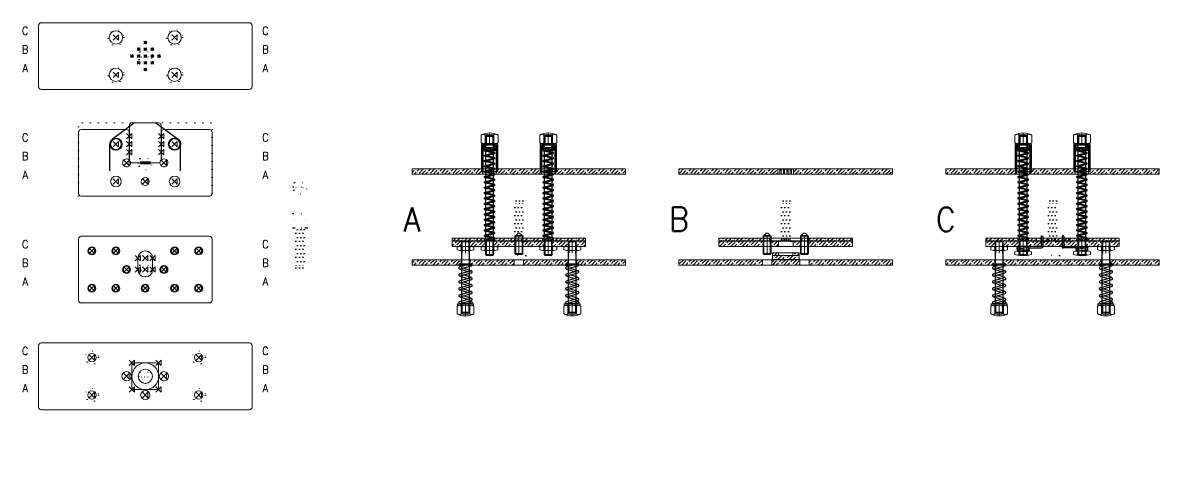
# Model space of a CAD drawing. Header units: millimetres. Extents: x 14 to 440, y -17 to 152.
import ezdxf
from ezdxf.enums import TextEntityAlignment as Align

# ---------------------------------------------------------------- set-up
doc = ezdxf.new("R2010")
doc.units = ezdxf.units.MM
doc.linetypes.add('ACAD_ISO07W100', pattern=[3, 0.1, -2.9])
doc.linetypes.add('DASHDOT', pattern=[25.4, 12.7, -6.3, 0.1, -6.3])
doc.layers.get('0').update_dxf_attribs({"color": 18, "lineweight": 13, "true_color": 0x000000})
for name, color, linetype, lineweight, true_color in [('1.Plates ... 1.0.Top view', 18, 'Continuous', 13, 0x000000), ('1.Plates ... 1.1.Route+chamfer', 18, 'ACAD_ISO07W100', 13, 0x000000), ('1.Plates ... 1.2.Side view', 18, 'Continuous', 13, 0x000000), ('1.Plates ... 1.3.Tracing', 18, 'Continuous', 9, 0x000000), ('4.Standard parts', 18, 'Continuous', 13, 0x000000)]:
    doc.layers.add(name, color=color, linetype=linetype, lineweight=lineweight, true_color=true_color)
doc.layers.add('2.Custom parts ... 2.1.Rods', color=2, linetype='Continuous', lineweight=25)
doc.layers.add('2.Custom parts ... 2.2.Tubes', color=2, linetype='Continuous', lineweight=25)
doc.layers.add('3.Springs', color=4, linetype='Continuous')
doc.layers.add('8.TO92 outlines', color=18, linetype='ACAD_ISO07W100', true_color=0x000000)
doc.layers.add('9.Dimensions', color=18, linetype='Continuous', true_color=0x000000)
doc.styles.add('textstyle3', font='Standard')

# ---------------------------------------------------------------- blocks, each defined once
blk = doc.blocks.new('M3_thread_hole')
at = {"color": 0, "linetype": 'Continuous', "lineweight": 0}
for radius in [1.5, 1.23]:
    blk.add_circle((0, 0), radius, dxfattribs=at)
blk = doc.blocks.new('M3_thread_hole_a')
at = {"color": 0, "linetype": 'Continuous', "lineweight": 0}
for p, q in [((0, 1.5), (2, 1.5)), ((0, 1.2295), (2, 1.2295)), ((0, -1.2295), (2, -1.2295)), ((0, -1.5), (2, -1.5))]:
    blk.add_line(p, q, dxfattribs=at)
blk = doc.blocks.new('spring_0.8x5x15')
at = {"color": 0}
for p, q in [((-2.23, 13.02), (0.75, 12.03)), ((1.99, 14.98), (-2.21, 13.78)), ((-2.1, 15), (2.1, 15)), ((-2.1, 14.2), (-0.76, 14.2)), ((-1.99, 13.02), (2.21, 14.22)), ((-0.75, 13.37), (2.23, 12.38)), ((-2.23, 10.42), (0.75, 9.43)), ((-2.21, 11.18), (1.99, 12.38)), ((-2.21, 8.58), (1.99, 9.78)), ((-1.99, 10.42), (2.21, 11.62)), ((-1.99, 7.82), (2.21, 9.02)), ((2.23, 9.78), (-0.75, 10.77)), ((0.75, 6.83), (-2.23, 7.82)), ((0.75, 4.23), (-2.23, 5.22)), ((-2.21, 5.98), (1.99, 7.18)), ((-2.21, 3.38), (1.99, 4.58)), ((2.21, 6.42), (-1.99, 5.22)), ((-0.75, 8.17), (2.23, 7.18)), ((-0.75, 5.57), (2.23, 4.58)), ((0.75, 1.63), (-2.23, 2.62)), ((-2.21, 0.78), (1.99, 1.98)), ((2.1, 0), (-2.1, 0)), ((-1.99, 2.62), (2.21, 3.82)), ((2.21, 1.22), (-1.99, 0.02)), ((2.23, 1.98), (-0.75, 2.97)), ((0.76, 0.8), (2.1, 0.8))]:
    blk.add_line(p, q, dxfattribs=at)
for centre in [(-2.1, 14.6), (2.1, 0.4)]:
    blk.add_circle(centre, 0.4, dxfattribs=at)
for centre, start, end in [((-2.1, 13.4), 105.9454, 285.9454), ((2.1, 14.6), 285.9454, 105.9454), ((-2.1, 10.8), 105.9454, 285.9454), ((-2.1, 8.2), 105.9454, 285.9454), ((2.1, 12), 285.9454, 105.9454), ((2.1, 9.4), 285.9454, 105.9454), ((-2.1, 5.6), 105.9454, 285.9454), ((2.1, 6.8), 285.9454, 105.9454), ((2.1, 4.2), 285.9454, 105.9454), ((-2.1, 3), 105.9454, 285.9454), ((-2.1, 0.4), 105.9454, 285.9454), ((2.1, 1.6), 285.9454, 105.9454)]:
    blk.add_arc(centre, 0.4, start, end, dxfattribs=at)
blk = doc.blocks.new('spring_tube')
at = {"transparency": 33554687}
h = blk.add_hatch(dxfattribs=at)
h.set_pattern_fill('ACAD_ISO02W100', color=0, scale=0.1, angle=45, style=0, pattern_type=0)
h.paths.add_polyline_path([(-3, 10), (-3, 0), (-2.5, 0), (-2.5, 10)], flags=0)
h.paths.add_polyline_path([(2.5, 10), (3, 10), (3, 0), (2.5, 0)], flags=0)
at = {"color": 0}
for p, q in [((-3, 10), (-3, 0)), ((-3, 10), (-2.5, 10)), ((-2.5, 10), (-2.5, 0)), ((-2.5, 10), (2.5, 10)), ((2.5, 10), (2.5, 0)), ((2.5, 10), (3, 10)), ((3, 10), (3, 0)), ((-3, 0), (-2.5, 0)), ((-2.5, 0), (2.5, 0)), ((2.5, 0), (3, 0))]:
    blk.add_line(p, q, dxfattribs=at)
blk = doc.blocks.new('spring_stopper')
at = {"transparency": 33554687}
h = blk.add_hatch(dxfattribs=at)
h.set_pattern_fill('ACAD_ISO02W100', color=0, scale=0.1, angle=45, style=0, pattern_type=0)
h.paths.add_polyline_path([(2, 0), (2.45, 0), (2.45, 2), (1.6, 2), (1.6, 1.17), (2, 1)], flags=0)
h.paths.add_polyline_path([(-2, 1), (-1.6, 1.17), (-1.6, 2), (-2.45, 2), (-2.45, 0), (-2, 0)], flags=0)
at = {"color": 0}
for p, q in [((-1.6, 2), (-2.45, 2)), ((-2.45, 2), (-2.45, 0)), ((-2.45, 0), (-2, 0)), ((-2, 1), (-1.6, 1.17)), ((-2, 0), (-2, 1)), ((-2, 0), (2, 0)), ((1.6, 2), (-1.6, 2)), ((-1.6, 2), (-1.6, 1.17)), ((-1.6, 1.17), (-1.6, 0)), ((2.45, 2), (1.6, 2)), ((1.6, 1.17), (1.6, 2)), ((1.6, 0), (1.6, 1.17)), ((1.6, 1.17), (2, 1)), ((2, 0), (2, 1)), ((2, 0), (2.45, 0)), ((2.45, 0), (2.45, 2))]:
    blk.add_line(p, q, dxfattribs=at)
blk = doc.blocks.new('spring_0.3x4x35')
at = {"color": 0}
for p, q in [((1.82, 35), (-1.88, 34.15)), ((-1.85, 35), (1.85, 35)), ((-1.85, 34.7), (0.53, 34.7)), ((-1.82, 33.85), (1.88, 34.7)), ((-1.89, 33.86), (1.28, 33)), ((-1.89, 32.14), (1.81, 33.14)), ((1.28, 31), (-1.89, 31.86)), ((-1.89, 30.14), (1.81, 31.14)), ((1.28, 29), (-1.89, 29.86)), ((-1.81, 31.86), (1.89, 32.86)), ((-1.81, 29.86), (1.89, 30.86)), ((1.89, 31.14), (-1.28, 32)), ((1.89, 29.14), (-1.28, 30)), ((1.89, 33.14), (-1.23, 33.99)), ((-1.89, 28.14), (1.81, 29.14)), ((1.28, 27), (-1.89, 27.86)), ((-1.89, 26.14), (1.81, 27.14)), ((1.28, 25), (-1.89, 25.86)), ((-1.81, 27.86), (1.89, 28.86)), ((-1.81, 25.86), (1.89, 26.86)), ((1.89, 27.14), (-1.28, 28)), ((1.89, 25.14), (-1.28, 26)), ((-1.89, 24.14), (1.81, 25.14)), ((1.28, 23), (-1.89, 23.86)), ((-1.89, 22.14), (1.81, 23.14)), ((1.28, 21), (-1.89, 21.86)), ((-1.81, 23.86), (1.89, 24.86)), ((-1.81, 21.86), (1.89, 22.86)), ((1.89, 23.14), (-1.28, 24)), ((1.89, 21.14), (-1.28, 22)), ((-1.89, 20.14), (1.81, 21.14)), ((1.28, 19), (-1.89, 19.86)), ((-1.89, 18.14), (1.81, 19.14)), ((1.28, 17), (-1.89, 17.86)), ((-1.89, 16.14), (1.81, 17.14)), ((-1.81, 19.86), (1.89, 20.86)), ((-1.81, 17.86), (1.89, 18.86)), ((1.89, 19.14), (-1.28, 20)), ((1.89, 17.14), (-1.28, 18)), ((1.28, 15), (-1.89, 15.86)), ((-1.89, 14.14), (1.81, 15.14)), ((1.28, 13), (-1.89, 13.86)), ((-1.89, 12.14), (1.81, 13.14)), ((-1.81, 15.86), (1.89, 16.86)), ((-1.81, 13.86), (1.89, 14.86)), ((-1.81, 11.86), (1.89, 12.86)), ((1.89, 15.14), (-1.28, 16)), ((1.89, 13.14), (-1.28, 14)), ((1.28, 11), (-1.89, 11.86)), ((-1.89, 10.14), (1.81, 11.14)), ((1.28, 9), (-1.89, 9.86)), ((-1.89, 8.14), (1.81, 9.14)), ((-1.81, 9.86), (1.89, 10.86)), ((-1.81, 7.86), (1.89, 8.86)), ((1.89, 11.14), (-1.28, 12)), ((1.89, 9.14), (-1.28, 10)), ((1.28, 7), (-1.89, 7.86)), ((-1.89, 6.14), (1.81, 7.14)), ((1.28, 5), (-1.89, 5.86)), ((-1.89, 4.14), (1.81, 5.14)), ((-1.81, 5.86), (1.89, 6.86)), ((-1.81, 3.86), (1.89, 4.86)), ((1.89, 7.14), (-1.28, 8)), ((1.89, 5.14), (-1.28, 6)), ((1.28, 3), (-1.89, 3.86)), ((-1.89, 2.14), (1.81, 3.14)), ((1.23, 1.01), (-1.89, 1.86)), ((1.82, 1.15), (-1.88, 0.3)), ((1.85, 0), (-1.85, 0)), ((-1.82, 0), (1.88, 0.85)), ((-1.81, 1.86), (1.89, 2.86)), ((1.89, 3.14), (-1.28, 4)), ((1.89, 1.14), (-1.28, 2)), ((1.85, 0.3), (-0.53, 0.3))]:
    blk.add_line(p, q, dxfattribs=at)
for centre in [(-1.85, 34.85), (1.85, 0.15)]:
    blk.add_circle(centre, 0.15, dxfattribs=at)
for centre, start, end in [((-1.85, 34), 102.9381, 282.9381), ((1.85, 34.85), 282.9381, 102.9381), ((-1.85, 32), 105.124, 285.124), ((-1.85, 30), 105.124, 285.124), ((1.85, 33), 285.124, 105.124), ((1.85, 31), 285.124, 105.124), ((-1.85, 28), 105.124, 285.124), ((-1.85, 26), 105.124, 285.124), ((1.85, 29), 285.124, 105.124), ((1.85, 27), 285.124, 105.124), ((-1.85, 24), 105.124, 285.124), ((-1.85, 22), 105.124, 285.124), ((1.85, 25), 285.124, 105.124), ((1.85, 23), 285.124, 105.124), ((-1.85, 20), 105.124, 285.124), ((-1.85, 18), 105.124, 285.124), ((1.85, 21), 285.124, 105.124), ((1.85, 19), 285.124, 105.124), ((1.85, 17), 285.124, 105.124), ((-1.85, 16), 105.124, 285.124), ((-1.85, 14), 105.124, 285.124), ((1.85, 15), 285.124, 105.124), ((1.85, 13), 285.124, 105.124), ((-1.85, 12), 105.124, 285.124), ((-1.85, 10), 105.124, 285.124), ((1.85, 11), 285.124, 105.124), ((1.85, 9), 285.124, 105.124), ((-1.85, 8), 105.124, 285.124), ((-1.85, 6), 105.124, 285.124), ((1.85, 7), 285.124, 105.124), ((1.85, 5), 285.124, 105.124), ((-1.85, 4), 105.124, 285.124), ((-1.85, 2), 105.124, 285.124), ((-1.85, 0.15), 102.9381, 282.9381), ((1.85, 3), 285.124, 105.124), ((1.85, 1), 282.9381, 102.9381)]:
    blk.add_arc(centre, 0.15, start, end, dxfattribs=at)
blk = doc.blocks.new('M3_thin_nut')
at = {"color": 0, "linetype": 'Continuous', "lineweight": 0}
for p, q in [((-0.775, 2.1), (-0.475, 3.175426)), ((-0.775, 0), (-0.775, 2.1)), ((-0.775, 2.1), (-0.475, 1.587713)), ((-0.475, 1.587713), (-0.775, 0.3)), ((-0.775, 0), (-0.775, -2.1)), ((0.775, 2.1), (0.475, 3.175426)), ((0.775, 2.1), (0.475, 1.587713)), ((0.475, 1.587713), (0.775, 0.3)), ((0.775, 0), (0.775, 2.1)), ((0.775, 0), (0.775, -2.1)), ((-0.475, -1.587713), (-0.775, -0.3)), ((-0.775, -2.1), (-0.475, -1.587713)), ((-0.775, -2.1), (-0.475, -3.175426)), ((0.475, -1.587713), (0.775, -0.3)), ((0.775, -2.1), (0.475, -1.587713)), ((0.775, -2.1), (0.475, -3.175426))]:
    blk.add_line(p, q, dxfattribs=at)
for p, q in [((-0.475, 3.175426), (0.475, 3.175426)), ((-0.475, 1.587713), (0.475, 1.587713)), ((-0.475, -1.587713), (0.475, -1.587713)), ((-0.475, -3.175426), (0.475, -3.175426))]:
    blk.add_line(p, q)
blk = doc.blocks.new('M3_washer')
at = {"color": 0, "linetype": 'Continuous', "lineweight": 0}
for p, q in [((-0.25, 3), (0.25, 3)), ((-0.25, -3), (-0.25, 3)), ((0.25, 3), (0.25, -3)), ((0.25, -3), (-0.25, -3))]:
    blk.add_line(p, q, dxfattribs=at)
at = {"color": 12, "linetype": 'DASHDOT', "lineweight": 0}
blk.add_line((-0.25, 0), (0.25, 0), dxfattribs=at)
blk = doc.blocks.new('M3_blind_nut')
at = {"color": 12, "linetype": 'DASHDOT'}
blk.add_line((-2.8, 0), (1.2, 0), dxfattribs=at)
at = {"color": 0, "linetype": 'Continuous', "lineweight": 0}
for p, q in [((-2.05, 3.18), (0, 3.18)), ((-2.05, 1.59), (0, 1.59)), ((0.9, 3.18), (0, 3.18)), ((0.9, 1.59), (0, 1.59)), ((1.2, 2.1), (0.9, 3.18)), ((1.2, 2.1), (0.9, 1.59)), ((0.9, 1.59), (1.2, 0.3)), ((1.2, 0), (1.2, 2.1)), ((1.2, 0), (1.2, -2.1)), ((-2.05, -1.59), (0, -1.59)), ((-2.05, -3.18), (0, -3.18)), ((0.9, -1.59), (0, -1.59)), ((0.9, -3.18), (0, -3.18)), ((0.9, -1.59), (1.2, -0.3)), ((1.2, -2.1), (0.9, -1.59)), ((1.2, -2.1), (0.9, -3.18))]:
    blk.add_line(p, q, dxfattribs=at)
for centre, radius, start, end in [((4.3, 0), 7.1, 153.4218, 206.5782), ((2, 0), 4.35, 158.6001, 201.3999)]:
    blk.add_arc(centre, radius, start, end)
for points in [[(-2.05, 3.18), (-2.6, 1.8), (-2.05, 1.59)], [(-2.05, -3.18), (-2.6, -1.8), (-2.05, -1.59)]]:
    blk.add_open_spline(points, degree=2)
blk = doc.blocks.new('lower_rod')
at = {"color": 0, "linetype": 'Continuous', "lineweight": 0}
for p, q in [((-1.1935, 0), (-1.5, -0.3)), ((-1.5, -0.3), (0, -0.3)), ((-1.5, -0.3), (-1.5, -4.2)), ((-1.1935, -4.5), (-1.5, -4.2)), ((0, 0), (-1.1935, 0)), ((-1.1935, -4.5), (-1.1935, 0)), ((0, 0), (1.1935, 0)), ((1.5, -0.3), (0, -0.3)), ((1.1935, 0), (1.5, -0.3)), ((1.1935, -4.5), (1.1935, 0)), ((1.1935, -4.5), (1.5, -4.2)), ((1.5, -0.3), (1.5, -4.2)), ((-1.1935, -24), (-1.5, -24.3)), ((-1.5, -26.7), (-1.5, -24.3)), ((-1.1935, -24), (-1.1935, -27)), ((1.1935, -24), (1.5, -24.3)), ((1.1935, -24), (1.1935, -27)), ((1.5, -26.7), (1.5, -24.3)), ((-1.1935, -27), (-1.5, -26.7)), ((-1.5, -26.7), (0, -26.7)), ((0, -27), (-1.1935, -27)), ((1.5, -26.7), (0, -26.7)), ((0, -27), (1.1935, -27)), ((1.1935, -27), (1.5, -26.7))]:
    blk.add_line(p, q, dxfattribs=at)
at = {"color": 0}
for p, q in [((-1.5, -4.2), (-1.5, -24.3)), ((1.5, -24.3), (1.5, -4.2))]:
    blk.add_line(p, q, dxfattribs=at)
at = {"color": 0, "linetype": 'DASHDOT', "lineweight": 0}
for p, q in [((0, 0), (0, -4.5)), ((0, -27), (0, -24))]:
    blk.add_line(p, q, dxfattribs=at)
blk = doc.blocks.new('upper_rod')
at = {"color": 0, "linetype": 'Continuous', "lineweight": 0}
for p, q in [((-1.1935, 44.9), (-1.5, 44.6)), ((-1.5, 44.6), (0, 44.6)), ((-1.5, 44.6), (-1.5, 42.2)), ((0, 44.9), (-1.1935, 44.9)), ((-1.1935, 41.9), (-1.1935, 44.9)), ((0, 44.9), (1.1935, 44.9)), ((1.5, 44.6), (0, 44.6)), ((1.1935, 44.9), (1.5, 44.6)), ((1.1935, 41.9), (1.1935, 44.9)), ((1.5, 44.6), (1.5, 42.2)), ((-1.1935, 41.9), (-1.5, 42.2)), ((1.1935, 41.9), (1.5, 42.2)), ((-1.1935, 6), (-1.5, 5.7)), ((-1.5, 0.3), (-1.5, 5.7)), ((-1.1935, 6), (-1.1935, 0)), ((1.1935, 6), (1.5, 5.7)), ((1.1935, 6), (1.1935, 0)), ((1.5, 0.3), (1.5, 5.7)), ((-1.1935, 0), (-1.5, 0.3)), ((-1.5, 0.3), (0, 0.3)), ((0, 0), (-1.1935, 0)), ((1.5, 0.3), (0, 0.3)), ((0, 0), (1.1935, 0)), ((1.1935, 0), (1.5, 0.3))]:
    blk.add_line(p, q, dxfattribs=at)
at = {"color": 0, "linetype": 'DASHDOT', "lineweight": 0}
for p, q in [((0, 44.9), (0, 41.9)), ((0, 0), (0, 6))]:
    blk.add_line(p, q, dxfattribs=at)
at = {"color": 0}
for p, q in [((-1.5, 42.2), (-1.5, 5.7)), ((1.5, 5.7), (1.5, 42.2))]:
    blk.add_line(p, q, dxfattribs=at)
blk = doc.blocks.new('M3_adj_screw')
at = {"color": 0, "linetype": 'Continuous', "lineweight": 0}
for p, q in [((-0.274, 0), (-1.1935, -0.9)), ((-1.1935, -0.9), (-1.5, -1.2)), ((-1.5, -1.2), (0, -1.2)), ((-1.5, -7.7), (-1.5, -1.2)), ((0, -0.9), (-1.1935, -0.9)), ((-1.1935, -0.9), (-1.1935, -8)), ((0, -0.9), (1.1935, -0.9)), ((1.5, -1.2), (0, -1.2)), ((0.274, 0), (1.1935, -0.9)), ((1.1935, -0.9), (1.5, -1.2)), ((1.1935, -0.9), (1.1935, -8)), ((1.5, -7.7), (1.5, -1.2)), ((-1.1935, -8), (-1.5, -7.7)), ((-1.5, -7.7), (0, -7.7)), ((0, -8), (-1.1935, -8)), ((1.5, -7.7), (0, -7.7)), ((0, -8), (1.1935, -8)), ((1.1935, -8), (1.5, -7.7))]:
    blk.add_line(p, q, dxfattribs=at)
at = {"color": 0}
blk.add_line((-0.274, 0), (0.274, 0), dxfattribs=at)
at = {"color": 12, "linetype": 'DASHDOT', "lineweight": 0}
blk.add_line((0, -8), (0, -0.9), dxfattribs=at)
blk = doc.blocks.new('M5_washer')
at = {"color": 0, "linetype": 'Continuous', "lineweight": 0}
for radius in [5, 2.65]:
    blk.add_circle((0, 0), radius, dxfattribs=at)
blk = doc.blocks.new('tspring_0.6x4.5x1.8')
at = {"color": 0}
for p, q in [((-7.35, 5.5), (-7.35, 1.5)), ((-6.75, 5.5), (-6.75, 1.8)), ((-1.95, 1.2), (-7.05, 1.2)), ((-6.75, 1.8), (1.95, 1.8)), ((-2, 1.2), (1.9, 1.8)), ((1.9, 1.2), (-2, 0.6)), ((1.95, 0), (-1.95, 0)), ((-1.9, 0), (2, 0.6))]:
    blk.add_line(p, q, dxfattribs=at)
blk.add_circle((1.95, 0.3), 0.3, dxfattribs=at)
for centre, start, end in [((-7.05, 5.5), 0, 180), ((-7.05, 1.5), 180, 270), ((-1.95, 0.9), 90, 291.1272), ((-1.95, 0.3), 90, 278.7462), ((1.95, 1.5), 270, 98.7462), ((1.95, 0.9), 270, 98.7462)]:
    blk.add_arc(centre, 0.3, start, end, dxfattribs=at)
blk = doc.blocks.new('TO92_top')
at = {"color": 0, "linetype": 'ByBlock', "lineweight": -2}
for p, q in [((-2.6, 0), (2.6, 0)), ((-2.05, 1.6), (2.05, 1.6))]:
    blk.add_line(p, q, dxfattribs=at)
at = {"color": 0, "linetype": 'ByBlock', "lineweight": -2, "flags": 128}
for points in [[(-1.54, -0.25), (-1, -0.25), (-1, 0.25), (-1.54, 0.25)], [(-0.27, -0.25), (0.27, -0.25), (0.27, 0.25), (-0.27, 0.25)], [(1, -0.25), (1.54, -0.25), (1.54, 0.25), (1, 0.25)]]:
    blk.add_lwpolyline(points, close=True, dxfattribs=at)
at = {"color": 0, "linetype": 'ByBlock', "lineweight": -2}
blk.add_arc((0, 0), 2.6, 142.0201, 37.9799, dxfattribs=at)
blk = doc.blocks.new('TO92_front')
at = {"color": 0, "linetype": 'ByBlock', "lineweight": -2}
for p, q in [((-2.6, 5.4), (2.6, 5.4)), ((-2.6, 0), (-2.6, 5.4)), ((-2.05, 0), (-2.05, 5.4)), ((2.05, 0), (2.05, 5.4)), ((2.6, 0), (2.6, 5.4)), ((-2.6, 0), (2.6, 0))]:
    blk.add_line(p, q, dxfattribs=at)
at = {"color": 0, "linetype": 'ByBlock', "lineweight": -2, "flags": 128}
for points in [[(-1.54, -15), (-1, -15), (-1, 0), (-1.54, 0)], [(-0.27, -15), (0.27, -15), (0.27, 0), (-0.27, 0)], [(1, -15), (1.54, -15), (1.54, 0), (1, 0)]]:
    blk.add_lwpolyline(points, close=True, dxfattribs=at)
blk = doc.blocks.new('trace_large')
at = {"layer": '1.Plates ... 1.3.Tracing'}
for p, q in [((-1, 1), (1, -1)), ((1, 1), (-1, -1)), ((1, -1), (1, 1))]:
    blk.add_line(p, q, dxfattribs=at)
blk = doc.blocks.new('Trace_small')
at = {"layer": '1.Plates ... 1.3.Tracing'}
for p, q in [((-0.5, 0.5), (0.5, -0.5)), ((0.5, 0.5), (-0.5, -0.5)), ((0.5, -0.5), (0.5, 0.5))]:
    blk.add_line(p, q, dxfattribs=at)

msp = doc.modelspace()

# ---------------------------------------------------------------- hatches: boundary and pattern name
at = {"layer": '1.Plates ... 1.2.Side view', "transparency": 33554687}
h = msp.add_hatch(dxfattribs=at)
h.set_pattern_fill('ACAD_ISO02W100', color=256, scale=0.2, angle=45, style=0, pattern_type=0)
h.paths.add_polyline_path([(186, 97.7), (160, 97.7), (160, 95.7), (186.5, 95.7), (186.5, 96.7), (186, 96.7)], flags=0)
h.paths.add_polyline_path([(213.5, 95.7), (240, 95.7), (240, 97.7), (214, 97.7), (214, 96.7), (213.5, 96.7)], flags=0)
h.paths.add_polyline_path([(192, 97.7), (192, 96.7), (191.5, 96.7), (191.5, 95.7), (208.5, 95.7), (208.5, 96.7), (208, 96.7), (208, 97.7)], flags=0)
h = msp.add_hatch(dxfattribs=at)
h.set_pattern_fill('ACAD_ISO02W100', color=256, scale=0.2, angle=45, style=0, pattern_type=0)
h.paths.add_polyline_path([(302.14, 97.62), (302.14, 95.7), (301.67, 95.7), (301.67, 97.62), (301.87, 97.7), (301.94, 97.7)], flags=0)
h.paths.add_polyline_path([(302.94, 97.62), (302.94, 95.7), (340, 95.7), (340, 97.7), (303.14, 97.7)], flags=0)
h.paths.add_polyline_path([(260, 95.7), (297.06, 95.7), (297.06, 97.62), (296.86, 97.7), (260, 97.7)], flags=0)
h.paths.add_polyline_path([(300.87, 97.62), (300.87, 95.7), (300.4, 95.7), (300.4, 97.62), (300.6, 97.7), (300.67, 97.7)], flags=0)
h.paths.add_polyline_path([(299.4, 97.7), (299.6, 97.62), (299.6, 95.7), (299.13, 95.7), (299.13, 97.62), (299.33, 97.7)], flags=0)
h.paths.add_polyline_path([(298.13, 97.7), (298.06, 97.7), (297.86, 97.62), (297.86, 95.7), (298.33, 95.7), (298.33, 97.62)], flags=0)
h = msp.add_hatch(dxfattribs=at)
h.set_pattern_fill('ACAD_ISO02W100', color=256, scale=0.2, angle=45, style=0, pattern_type=0)
h.paths.add_polyline_path([(386, 97.7), (360, 97.7), (360, 95.7), (386.5, 95.7), (386.5, 96.7), (386, 96.7)], flags=0)
h.paths.add_polyline_path([(413.5, 95.7), (440, 95.7), (440, 97.7), (414, 97.7), (414, 96.7), (413.5, 96.7)], flags=0)
h.paths.add_polyline_path([(392, 97.7), (392, 96.7), (391.5, 96.7), (391.5, 95.7), (408.5, 95.7), (408.5, 96.7), (408, 96.7), (408, 97.7)], flags=0)
h = msp.add_hatch(dxfattribs=at)
h.set_pattern_fill('ACAD_ISO02W100', color=256, scale=0.2, angle=45, style=0, pattern_type=0)
h.paths.add_polyline_path([(198.5, 71.71), (191, 71.71), (191, 70.71), (198.5, 70.71)], flags=0)
h.paths.add_polyline_path([(175, 70.71), (187, 70.71), (187, 71.71), (175, 71.71)], flags=0)
h.paths.add_polyline_path([(209, 71.71), (201.5, 71.71), (201.5, 70.71), (209, 70.71)], flags=0)
h.paths.add_polyline_path([(225, 71.71), (213, 71.71), (213, 70.71), (225, 70.71)], flags=0)
h = msp.add_hatch(dxfattribs=at)
h.set_pattern_fill('ACAD_ISO02W100', color=256, scale=0.2, angle=45, style=0, pattern_type=0)
h.paths.add_polyline_path([(187.5, 70.7), (181.5, 70.7), (181.5, 68.7), (187.5, 68.7)], flags=0)
h.paths.add_polyline_path([(218.5, 70.7), (212.5, 70.7), (212.5, 68.7), (218.5, 68.7)], flags=0)
h.paths.add_polyline_path([(175, 68.7), (178.5, 68.7), (178.5, 70.7), (175, 70.7)], flags=0)
h.paths.add_polyline_path([(221.5, 68.7), (225, 68.7), (225, 70.7), (221.5, 70.7)], flags=0)
h.paths.add_polyline_path([(209.5, 70.7), (209.5, 68.7), (201.5, 68.7), (201.5, 70.7)], flags=0)
h.paths.add_polyline_path([(190.5, 68.7), (198.5, 68.7), (198.5, 70.7), (190.5, 70.7)], flags=0)
h = msp.add_hatch(dxfattribs=at)
h.set_pattern_fill('ACAD_ISO02W100', color=256, scale=0.2, angle=45, style=0, pattern_type=0)
h.paths.add_polyline_path([(308.5, 70.71), (325, 70.71), (325, 71.71), (308.5, 71.71)], flags=0)
h.paths.add_polyline_path([(291.5, 71.71), (291.5, 70.71), (275, 70.71), (275, 71.71)], flags=0)
h = msp.add_hatch(dxfattribs=at)
h.set_pattern_fill('ACAD_ISO02W100', color=256, scale=0.2, angle=45, style=0, pattern_type=0)
h.paths.add_polyline_path([(325, 70.7), (308.5, 70.7), (308.5, 68.7), (325, 68.7)], flags=0)
h.paths.add_polyline_path([(291.5, 70.7), (275, 70.7), (275, 68.7), (291.5, 68.7)], flags=0)
h.paths.add_polyline_path([(305.5, 70.7), (302.75, 70.7), (302.75, 68.7), (305.5, 68.7)], flags=0)
h.paths.add_polyline_path([(294.5, 68.7), (297.25, 68.7), (297.25, 70.7), (294.5, 70.7)], flags=0)
h = msp.add_hatch(dxfattribs=at)
h.set_pattern_fill('ACAD_ISO02W100', color=256, scale=0.2, angle=45, style=0, pattern_type=0)
h.paths.add_polyline_path([(394.05, 70.71), (405.95, 70.71), (405.95, 71.71), (394.05, 71.71)], flags=0)
h.paths.add_polyline_path([(409, 71.71), (409, 70.71), (406.05, 70.71), (406.05, 71.71)], flags=0)
h.paths.add_polyline_path([(391, 71.71), (391, 70.71), (393.95, 70.71), (393.95, 71.71)], flags=0)
h.paths.add_polyline_path([(413, 71.71), (413, 70.71), (425, 70.71), (425, 71.71)], flags=0)
h.paths.add_polyline_path([(387, 71.71), (387, 70.71), (375, 70.71), (375, 71.71)], flags=0)
h = msp.add_hatch(dxfattribs=at)
h.set_pattern_fill('ACAD_ISO02W100', color=256, scale=0.2, angle=45, style=0, pattern_type=0)
h.paths.add_polyline_path([(412.5, 70.7), (412.5, 68.7), (418.5, 68.7), (418.5, 70.7)], flags=0)
h.paths.add_polyline_path([(409.5, 70.7), (409.5, 68.7), (390.5, 68.7), (390.5, 70.7)], flags=0)
h.paths.add_polyline_path([(421.5, 70.7), (421.5, 68.7), (425, 68.7), (425, 70.7)], flags=0)
h.paths.add_polyline_path([(381.5, 68.7), (387.5, 68.7), (387.5, 70.7), (381.5, 70.7)], flags=0)
h.paths.add_polyline_path([(378.5, 70.7), (375, 70.7), (375, 68.7), (378.5, 68.7)], flags=0)
h = msp.add_hatch(dxfattribs=at)
h.set_pattern_fill('ACAD_ISO02W100', color=256, scale=0.2, angle=45, style=0, pattern_type=0)
h.paths.add_polyline_path([(295, 63.75), (305, 63.75), (305, 65.25), (295, 65.25)], flags=0)
h = msp.add_hatch(dxfattribs=at)
h.set_pattern_fill('ACAD_ISO02W100', color=256, scale=0.2, angle=45, style=0, pattern_type=0)
h.paths.add_polyline_path([(181.6, 62.2), (182.5, 62.2), (182.5, 61.7), (198.25, 61.7), (198.25, 63.7), (181.6, 63.7)], flags=0)
h.paths.add_polyline_path([(178.4, 63.7), (160, 63.7), (160, 61.7), (177.5, 61.7), (177.5, 62.2), (178.4, 62.2)], flags=0)
h.paths.add_polyline_path([(218.4, 63.7), (218.4, 62.2), (217.5, 62.2), (217.5, 61.7), (201.75, 61.7), (201.75, 63.7)], flags=0)
h.paths.add_polyline_path([(221.6, 63.7), (221.6, 62.2), (222.5, 62.2), (222.5, 61.7), (240, 61.7), (240, 63.7)], flags=0)
h = msp.add_hatch(dxfattribs=at)
h.set_pattern_fill('ACAD_ISO02W100', color=256, scale=0.2, angle=45, style=0, pattern_type=0)
h.paths.add_polyline_path([(308.75, 63.7), (308.75, 61.7), (340, 61.7), (340, 63.7)], flags=0)
h.paths.add_polyline_path([(260, 63.7), (260, 61.7), (291.25, 61.7), (291.25, 63.7)], flags=0)
h.paths.add_polyline_path([(294.75, 61.7), (305.25, 61.7), (305.25, 63.7), (294.75, 63.7)], flags=0)
h = msp.add_hatch(dxfattribs=at)
h.set_pattern_fill('ACAD_ISO02W100', color=256, scale=0.2, angle=45, style=0, pattern_type=0)
h.paths.add_polyline_path([(382.5, 61.7), (417.5, 61.7), (418.4, 61.7), (418.4, 62.2), (418.4, 63.7), (381.6, 63.7), (381.6, 62.2), (381.6, 61.7)], flags=0)
h.paths.add_polyline_path([(421.6, 62.2), (421.6, 61.7), (422.5, 61.7), (440, 61.7), (440, 63.7), (421.6, 63.7)], flags=0)
h.paths.add_polyline_path([(378.4, 62.2), (378.4, 61.7), (377.5, 61.7), (360, 61.7), (360, 63.7), (378.4, 63.7)], flags=0)
at = {"layer": '4.Standard parts', "transparency": 33554687}
h = msp.add_hatch(dxfattribs=at)
h.set_pattern_fill('ACAD_ISO02W100', color=256, scale=0.2, angle=45, style=0, pattern_type=0)
h.paths.add_polyline_path([(295, 66.3), (297.35, 66.3), (297.35, 65.3), (295, 65.3)], flags=0)
h.paths.add_polyline_path([(305, 66.3), (305, 65.3), (302.65, 65.3), (302.65, 66.3)], flags=0)

# ---------------------------------------------------------------- linework, layer by layer
at = {"layer": '1.Plates ... 1.0.Top view'}
for p, q in [((20, 151.5), (20, 128.5)), ((99, 152.5), (21, 152.5)), ((100, 128.5), (100, 151.5)), ((21, 127.5), (99, 127.5)), ((35, 88.5), (35, 111.5)), ((36, 112.5), (52.95, 112.5)), ((53.95, 101.16), (53.95, 111.5)), ((54.05, 101.07), (54.05, 114)), ((55.05, 115), (64.95, 115)), ((65.95, 101.07), (65.95, 114)), ((66.05, 101.16), (66.05, 111.5)), ((67.05, 112.5), (84, 112.5)), ((85, 111.5), (85, 88.5)), ((54.5, 100.05), (58.38, 100.05)), ((58.38, 99.95), (54.5, 99.95)), ((59.08, 100.05), (59.65, 100.05)), ((59.08, 99.95), (59.65, 99.95)), ((60.35, 100.05), (60.92, 100.05)), ((60.35, 99.95), (60.92, 99.95)), ((61.62, 100.05), (65.5, 100.05)), ((65.5, 99.95), (61.62, 99.95)), ((84, 87.5), (36, 87.5)), ((36, 72.5), (84, 72.5)), ((35, 48.5), (35, 71.5)), ((85, 71.5), (85, 48.5)), ((57.25, 64.25), (57.25, 60)), ((62.75, 64.25), (62.75, 60)), ((84, 47.5), (36, 47.5)), ((20, 31.5), (20, 8.5)), ((99, 32.5), (21, 32.5)), ((100, 8.5), (100, 31.5)), ((55, 24), (55, 16)), ((64, 25), (56, 25)), ((65, 16), (65, 24)), ((56, 15), (64, 15)), ((21, 7.5), (99, 7.5))]:
    msp.add_line(p, q, dxfattribs=at)
for centre, radius in [((49, 147), 2.5), ((71, 147), 2.5), ((60, 145.08), 0.4), ((57.46, 142.54), 0.4), ((60, 142.54), 0.4), ((62.54, 142.54), 0.4), ((54.92, 140), 0.4), ((57.46, 140), 0.4), ((57.46, 137.46), 0.4), ((60, 140), 0.4), ((60, 137.46), 0.4), ((62.54, 140), 0.4), ((62.54, 137.46), 0.4), ((65.08, 140), 0.4), ((49, 133), 2.5), ((60, 134.92), 0.4), ((71, 133), 2.5), ((49, 107), 2), ((71, 107), 2), ((49, 93), 2), ((60, 93), 1.5), ((71, 93), 2), ((40, 27), 1.6), ((80, 27), 1.6), ((53, 20), 1.75), ((67, 20), 1.75), ((40, 13), 1.6), ((60, 13), 1.75), ((80, 13), 1.6)]:
    msp.add_circle(centre, radius, dxfattribs=at)
for centre, radius, start, end in [((21, 151.5), 1, 90, 180), ((99, 151.5), 1, 0, 90), ((21, 128.5), 1, 180, 270), ((99, 128.5), 1, 270, 0), ((36, 111.5), 1, 90, 180), ((52.95, 111.5), 1, 0, 90), ((55.05, 114), 1, 90, 180), ((64.95, 114), 1, 0, 90), ((67.05, 111.5), 1, 90, 180), ((84, 111.5), 1, 0, 90), ((53, 100), 1.5, 50.7035, 358.0898), ((53, 100), 1.5, 1.9102, 45.573), ((58.73, 100.05), 0.35, 0, 180), ((58.73, 99.95), 0.35, 180, 0), ((60, 100.05), 0.35, 0, 180), ((60, 99.95), 0.35, 180, 0), ((61.27, 100.05), 0.35, 0, 180), ((61.27, 99.95), 0.35, 180, 0), ((67, 100), 1.5, 181.9102, 129.2965), ((67, 100), 1.5, 134.427, 178.0898), ((36, 88.5), 1, 180, 270), ((84, 88.5), 1, 270, 0), ((36, 71.5), 1, 90, 180), ((84, 71.5), 1, 0, 90), ((60, 64.25), 2.75, 0, 180), ((60, 60), 2.75, 180, 0), ((36, 48.5), 1, 180, 270), ((84, 48.5), 1, 270, 0), ((21, 31.5), 1, 90, 180), ((99, 31.5), 1, 0, 90), ((56, 24), 1, 90, 180), ((64, 24), 1, 0, 90), ((56, 16), 1, 180, 270), ((64, 16), 1, 270, 0), ((21, 8.5), 1, 180, 270), ((99, 8.5), 1, 270, 0)]:
    msp.add_arc(centre, radius, start, end, dxfattribs=at)
at = {"layer": '1.Plates ... 1.1.Route+chamfer', "flags": 128}
msp.add_lwpolyline([(35, 87.5), (85, 87.5), (85, 115), (35, 115)], close=True, dxfattribs=at)
at = {"layer": '1.Plates ... 1.1.Route+chamfer'}
for centre, radius in [((49, 147), 3), ((71, 147), 3), ((60, 145.08), 0.6), ((54.92, 140), 0.6), ((57.46, 142.54), 0.6), ((57.46, 140), 0.6), ((60, 142.54), 0.6), ((60, 140), 0.6), ((62.54, 142.54), 0.6), ((62.54, 140), 0.6), ((65.08, 140), 0.6), ((57.46, 137.46), 0.6), ((60, 137.46), 0.6), ((62.54, 137.46), 0.6), ((49, 133), 3), ((60, 134.92), 0.6), ((71, 133), 3), ((40, 27), 2.5), ((80, 27), 2.5), ((40, 13), 2.5), ((80, 13), 2.5)]:
    msp.add_circle(centre, radius, dxfattribs=at)
at = {"layer": '1.Plates ... 1.2.Side view'}
for p, q in [((160, 97.7), (160, 95.7)), ((186, 97.7), (160, 97.7)), ((160, 95.7), (186.5, 95.7)), ((186.5, 97.7), (186, 97.7)), ((186, 97.7), (186, 96.7)), ((186, 96.7), (186.5, 96.7)), ((191.5, 97.7), (186.5, 97.7)), ((186.5, 97.7), (186.5, 96.7)), ((186.5, 96.7), (186.5, 95.7)), ((186.5, 95.7), (191.5, 95.7)), ((192, 97.7), (191.5, 97.7)), ((191.5, 97.7), (191.5, 96.7)), ((191.5, 96.7), (191.5, 95.7)), ((192, 96.7), (191.5, 96.7)), ((191.5, 95.7), (208.5, 95.7)), ((208, 97.7), (192, 97.7)), ((192, 97.7), (192, 96.7)), ((208.5, 97.7), (208, 97.7)), ((208, 97.7), (208, 96.7)), ((208, 96.7), (208.5, 96.7)), ((213.5, 97.7), (208.5, 97.7)), ((208.5, 97.7), (208.5, 96.7)), ((208.5, 96.7), (208.5, 95.7)), ((208.5, 95.7), (213.5, 95.7)), ((214, 97.7), (213.5, 97.7)), ((213.5, 97.7), (213.5, 96.7)), ((213.5, 96.7), (213.5, 95.7)), ((214, 96.7), (213.5, 96.7)), ((213.5, 95.7), (240, 95.7)), ((240, 97.7), (214, 97.7)), ((214, 97.7), (214, 96.7)), ((240, 95.7), (240, 97.7)), ((296.86, 97.7), (260, 97.7)), ((260, 97.7), (260, 95.7)), ((260, 95.7), (297.06, 95.7)), ((298.06, 97.7), (296.86, 97.7)), ((296.86, 97.7), (297.06, 97.62)), ((297.06, 97.62), (297.06, 95.7)), ((297.06, 97.62), (297.86, 97.62)), ((297.06, 95.7), (297.86, 95.7)), ((297.86, 97.62), (298.06, 97.7)), ((297.86, 97.62), (297.86, 95.7)), ((297.86, 95.7), (298.33, 95.7)), ((298.13, 97.7), (298.06, 97.7)), ((299.33, 97.7), (298.13, 97.7)), ((298.13, 97.7), (298.33, 97.62)), ((298.33, 97.62), (298.33, 95.7)), ((298.33, 97.62), (299.13, 97.62)), ((298.33, 95.7), (299.13, 95.7)), ((299.13, 97.62), (299.33, 97.7)), ((299.13, 97.62), (299.13, 95.7)), ((299.13, 95.7), (299.6, 95.7)), ((299.4, 97.7), (299.33, 97.7)), ((300.6, 97.7), (299.4, 97.7)), ((299.4, 97.7), (299.6, 97.62)), ((299.6, 97.62), (299.6, 95.7)), ((299.6, 97.62), (300.4, 97.62)), ((299.6, 95.7), (300.4, 95.7)), ((300.4, 97.62), (300.6, 97.7)), ((300.4, 97.62), (300.4, 95.7)), ((300.4, 95.7), (300.87, 95.7)), ((300.67, 97.7), (300.6, 97.7)), ((301.87, 97.7), (300.67, 97.7)), ((300.67, 97.7), (300.87, 97.62)), ((300.87, 97.62), (300.87, 95.7)), ((300.87, 97.62), (301.67, 97.62)), ((300.87, 95.7), (301.67, 95.7)), ((301.67, 97.62), (301.87, 97.7)), ((301.67, 97.62), (301.67, 95.7)), ((301.67, 95.7), (302.14, 95.7)), ((301.94, 97.7), (301.87, 97.7)), ((303.14, 97.7), (301.94, 97.7)), ((301.94, 97.7), (302.14, 97.62)), ((302.14, 97.62), (302.14, 95.7)), ((302.14, 97.62), (302.94, 97.62)), ((302.14, 95.7), (302.94, 95.7)), ((302.94, 97.62), (303.14, 97.7)), ((302.94, 97.62), (302.94, 95.7)), ((302.94, 95.7), (340, 95.7)), ((340, 97.7), (303.14, 97.7)), ((340, 95.7), (340, 97.7)), ((360, 97.7), (360, 95.7)), ((386, 97.7), (360, 97.7)), ((360, 95.7), (386.5, 95.7)), ((386.5, 97.7), (386, 97.7)), ((386, 97.7), (386, 96.7)), ((386, 96.7), (386.5, 96.7)), ((391.5, 97.7), (386.5, 97.7)), ((386.5, 97.7), (386.5, 96.7)), ((386.5, 96.7), (386.5, 95.7)), ((386.5, 95.7), (391.5, 95.7)), ((392, 97.7), (391.5, 97.7)), ((391.5, 97.7), (391.5, 96.7)), ((391.5, 96.7), (391.5, 95.7)), ((392, 96.7), (391.5, 96.7)), ((391.5, 95.7), (408.5, 95.7)), ((408, 97.7), (392, 97.7)), ((392, 97.7), (392, 96.7)), ((408.5, 97.7), (408, 97.7)), ((408, 97.7), (408, 96.7)), ((408, 96.7), (408.5, 96.7)), ((413.5, 97.7), (408.5, 97.7)), ((408.5, 97.7), (408.5, 96.7)), ((408.5, 96.7), (408.5, 95.7)), ((408.5, 95.7), (413.5, 95.7)), ((414, 97.7), (413.5, 97.7)), ((413.5, 97.7), (413.5, 96.7)), ((413.5, 96.7), (413.5, 95.7)), ((414, 96.7), (413.5, 96.7)), ((413.5, 95.7), (440, 95.7)), ((440, 97.7), (414, 97.7)), ((414, 97.7), (414, 96.7)), ((440, 95.7), (440, 97.7)), ((175, 71.71), (175, 70.71)), ((187, 71.71), (175, 71.71)), ((175, 70.71), (187, 70.71)), ((175, 70.7), (175, 68.7)), ((178.5, 70.7), (175, 70.7)), ((175, 68.7), (178.5, 68.7)), ((181.5, 70.7), (178.5, 70.7)), ((178.5, 70.7), (178.5, 68.7)), ((178.5, 68.7), (181.5, 68.7)), ((187.5, 70.7), (181.5, 70.7)), ((181.5, 70.7), (181.5, 68.7)), ((181.5, 68.7), (187.5, 68.7)), ((191, 71.71), (187, 71.71)), ((187, 71.71), (187, 70.71)), ((187, 70.71), (191, 70.71)), ((190.5, 70.7), (187.5, 70.7)), ((187.5, 70.7), (187.5, 68.7)), ((187.5, 68.7), (190.5, 68.7)), ((198.5, 70.7), (190.5, 70.7)), ((190.5, 70.7), (190.5, 68.7)), ((190.5, 68.7), (198.5, 68.7)), ((198.5, 71.71), (191, 71.71)), ((191, 71.71), (191, 70.71)), ((191, 70.71), (198.5, 70.71)), ((201.5, 71.71), (198.5, 71.71)), ((198.5, 71.71), (198.5, 70.71)), ((198.5, 70.71), (201.5, 70.71)), ((201.5, 70.7), (198.5, 70.7)), ((198.5, 70.7), (198.5, 68.7)), ((198.5, 68.7), (201.5, 68.7)), ((209, 71.71), (201.5, 71.71)), ((201.5, 71.71), (201.5, 70.71)), ((201.5, 70.71), (209, 70.71)), ((209.5, 70.7), (201.5, 70.7)), ((201.5, 70.7), (201.5, 68.7)), ((201.5, 68.7), (209.5, 68.7)), ((213, 71.71), (209, 71.71)), ((209, 71.71), (209, 70.71)), ((209, 70.71), (213, 70.71)), ((212.5, 70.7), (209.5, 70.7)), ((209.5, 70.7), (209.5, 68.7)), ((209.5, 68.7), (212.5, 68.7)), ((218.5, 70.7), (212.5, 70.7)), ((212.5, 70.7), (212.5, 68.7)), ((212.5, 68.7), (218.5, 68.7)), ((225, 71.71), (213, 71.71)), ((213, 71.71), (213, 70.71)), ((213, 70.71), (225, 70.71)), ((221.5, 70.7), (218.5, 70.7)), ((218.5, 70.7), (218.5, 68.7)), ((218.5, 68.7), (221.5, 68.7)), ((225, 70.7), (221.5, 70.7)), ((221.5, 70.7), (221.5, 68.7)), ((221.5, 68.7), (225, 68.7)), ((225, 70.71), (225, 71.71)), ((225, 68.7), (225, 70.7)), ((291.5, 71.71), (275, 71.71)), ((275, 71.71), (275, 70.71)), ((275, 70.71), (291.5, 70.71)), ((291.5, 70.7), (275, 70.7)), ((275, 70.7), (275, 68.7)), ((275, 68.7), (291.5, 68.7)), ((293.95, 71.71), (291.5, 71.71)), ((291.5, 71.71), (291.5, 70.71)), ((291.5, 70.71), (293.95, 70.71)), ((294.5, 70.7), (291.5, 70.7)), ((291.5, 70.7), (291.5, 68.7)), ((291.5, 68.7), (294.5, 68.7)), ((293.95, 70.71), (293.95, 71.71)), ((294.5, 71.71), (294.05, 71.71)), ((294.05, 71.71), (294.05, 70.71)), ((294.05, 70.71), (294.5, 70.71)), ((298.38, 71.71), (294.5, 71.71)), ((294.5, 71.71), (294.5, 70.71)), ((294.5, 70.71), (298.38, 70.71)), ((297.25, 70.7), (294.5, 70.7)), ((294.5, 70.7), (294.5, 68.7)), ((294.5, 68.7), (297.25, 68.7)), ((302.75, 70.7), (297.25, 70.7)), ((297.25, 70.7), (297.25, 68.7)), ((297.25, 68.7), (302.75, 68.7)), ((299.08, 71.71), (298.38, 71.71)), ((298.38, 71.71), (298.38, 70.71)), ((298.38, 70.71), (299.08, 70.71)), ((299.65, 71.71), (299.08, 71.71)), ((299.08, 71.71), (299.08, 70.71)), ((299.08, 70.71), (299.65, 70.71)), ((300.35, 71.71), (299.65, 71.71)), ((299.65, 71.71), (299.65, 70.71)), ((299.65, 70.71), (300.35, 70.71)), ((300.92, 71.71), (300.35, 71.71)), ((300.35, 71.71), (300.35, 70.71)), ((300.35, 70.71), (300.92, 70.71)), ((301.62, 71.71), (300.92, 71.71)), ((300.92, 71.71), (300.92, 70.71)), ((300.92, 70.71), (301.62, 70.71)), ((305.5, 71.71), (301.62, 71.71)), ((301.62, 71.71), (301.62, 70.71)), ((301.62, 70.71), (305.5, 70.71)), ((305.5, 70.7), (302.75, 70.7)), ((302.75, 70.7), (302.75, 68.7)), ((302.75, 68.7), (305.5, 68.7)), ((305.95, 71.71), (305.5, 71.71)), ((305.5, 71.71), (305.5, 70.71)), ((305.5, 70.71), (305.95, 70.71)), ((308.5, 70.7), (305.5, 70.7)), ((305.5, 70.7), (305.5, 68.7)), ((305.5, 68.7), (308.5, 68.7)), ((305.95, 71.71), (305.95, 70.71)), ((308.5, 71.71), (306.05, 71.71)), ((306.05, 70.71), (306.05, 71.71)), ((306.05, 70.71), (308.5, 70.71)), ((325, 71.71), (308.5, 71.71)), ((308.5, 71.71), (308.5, 70.71)), ((308.5, 70.71), (325, 70.71)), ((325, 70.7), (308.5, 70.7)), ((308.5, 70.7), (308.5, 68.7)), ((308.5, 68.7), (325, 68.7)), ((325, 70.71), (325, 71.71)), ((325, 68.7), (325, 70.7)), ((375, 71.71), (375, 70.71)), ((387, 71.71), (375, 71.71)), ((375, 70.71), (387, 70.71)), ((375, 70.7), (375, 68.7)), ((378.5, 70.7), (375, 70.7)), ((375, 68.7), (378.5, 68.7)), ((381.5, 70.7), (378.5, 70.7)), ((378.5, 70.7), (378.5, 68.7)), ((378.5, 68.7), (381.5, 68.7)), ((387.5, 70.7), (381.5, 70.7)), ((381.5, 70.7), (381.5, 68.7)), ((381.5, 68.7), (387.5, 68.7)), ((391, 71.71), (387, 71.71)), ((387, 71.71), (387, 70.71)), ((387, 70.71), (391, 70.71)), ((390.5, 70.7), (387.5, 70.7)), ((387.5, 70.7), (387.5, 68.7)), ((387.5, 68.7), (390.5, 68.7)), ((390.5, 70.7), (390.5, 68.7)), ((409.5, 70.7), (390.5, 70.7)), ((390.5, 68.7), (409.5, 68.7)), ((391, 71.71), (391, 70.71)), ((391, 71.71), (393.95, 71.71)), ((391, 70.71), (393.95, 70.71)), ((393.95, 71.71), (393.95, 70.71)), ((394.05, 71.71), (405.95, 71.71)), ((394.05, 70.71), (394.05, 71.71)), ((394.05, 70.71), (405.95, 70.71)), ((405.95, 71.71), (405.95, 70.71)), ((406.05, 71.71), (409, 71.71)), ((406.05, 71.71), (406.05, 70.71)), ((406.05, 70.71), (409, 70.71)), ((413, 71.71), (409, 71.71)), ((409, 71.71), (409, 70.71)), ((409, 70.71), (413, 70.71)), ((412.5, 70.7), (409.5, 70.7)), ((409.5, 70.7), (409.5, 68.7)), ((409.5, 68.7), (412.5, 68.7)), ((418.5, 70.7), (412.5, 70.7)), ((412.5, 70.7), (412.5, 68.7)), ((412.5, 68.7), (418.5, 68.7)), ((425, 71.71), (413, 71.71)), ((413, 71.71), (413, 70.71)), ((413, 70.71), (425, 70.71)), ((421.5, 70.7), (418.5, 70.7)), ((418.5, 70.7), (418.5, 68.7)), ((418.5, 68.7), (421.5, 68.7)), ((425, 70.7), (421.5, 70.7)), ((421.5, 70.7), (421.5, 68.7)), ((421.5, 68.7), (425, 68.7)), ((425, 70.71), (425, 71.71)), ((425, 68.7), (425, 70.7)), ((305, 65.25), (295, 65.25)), ((295, 65.25), (295, 63.75)), ((305, 63.75), (305, 65.25)), ((160, 63.7), (160, 61.7)), ((178.4, 63.7), (160, 63.7)), ((160, 61.7), (177.5, 61.7)), ((177.5, 61.7), (177.5, 62.2)), ((177.5, 62.2), (178.4, 62.2)), ((177.5, 61.7), (178.4, 61.7)), ((181.6, 63.7), (178.4, 63.7)), ((178.4, 63.7), (178.4, 62.2)), ((178.4, 62.2), (178.4, 61.7)), ((178.4, 61.7), (181.6, 61.7)), ((198.25, 63.7), (181.6, 63.7)), ((181.6, 63.7), (181.6, 62.2)), ((181.6, 62.2), (181.6, 61.7)), ((181.6, 62.2), (182.5, 62.2)), ((181.6, 61.7), (182.5, 61.7)), ((182.5, 62.2), (182.5, 61.7)), ((182.5, 61.7), (198.25, 61.7)), ((201.75, 63.7), (198.25, 63.7)), ((198.25, 63.7), (198.25, 61.7)), ((198.25, 61.7), (201.75, 61.7)), ((218.4, 63.7), (201.75, 63.7)), ((201.75, 63.7), (201.75, 61.7)), ((201.75, 61.7), (217.5, 61.7)), ((217.5, 61.7), (217.5, 62.2)), ((217.5, 62.2), (218.4, 62.2)), ((217.5, 61.7), (218.4, 61.7)), ((221.6, 63.7), (218.4, 63.7)), ((218.4, 63.7), (218.4, 62.2)), ((218.4, 62.2), (218.4, 61.7)), ((218.4, 61.7), (221.6, 61.7)), ((240, 63.7), (221.6, 63.7)), ((221.6, 63.7), (221.6, 62.2)), ((221.6, 62.2), (221.6, 61.7)), ((221.6, 62.2), (222.5, 62.2)), ((221.6, 61.7), (222.5, 61.7)), ((222.5, 62.2), (222.5, 61.7)), ((222.5, 61.7), (240, 61.7)), ((240, 61.7), (240, 63.7)), ((291.25, 63.7), (260, 63.7)), ((260, 63.7), (260, 61.7)), ((260, 61.7), (291.25, 61.7)), ((294.75, 63.7), (291.25, 63.7)), ((291.25, 63.7), (291.25, 61.7)), ((291.25, 61.7), (294.75, 61.7)), ((294.75, 63.7), (294.75, 61.7)), ((294.75, 63.7), (305.25, 63.7)), ((294.75, 61.7), (305.25, 61.7)), ((295, 63.75), (305, 63.75)), ((308.75, 63.7), (305.25, 63.7)), ((305.25, 63.7), (305.25, 61.7)), ((305.25, 61.7), (308.75, 61.7)), ((340, 63.7), (308.75, 63.7)), ((308.75, 63.7), (308.75, 61.7)), ((308.75, 61.7), (340, 61.7)), ((340, 61.7), (340, 63.7)), ((360, 63.7), (360, 61.7)), ((378.4, 63.7), (360, 63.7)), ((360, 61.7), (377.5, 61.7)), ((377.5, 61.7), (377.5, 62.2)), ((377.5, 62.2), (378.4, 62.2)), ((377.5, 61.7), (378.4, 61.7)), ((381.6, 63.7), (378.4, 63.7)), ((378.4, 63.7), (378.4, 62.2)), ((378.4, 62.2), (378.4, 61.7)), ((378.4, 61.7), (381.6, 61.7)), ((381.6, 63.7), (381.6, 62.2)), ((381.6, 63.7), (418.4, 63.7)), ((381.6, 62.2), (381.6, 61.7)), ((381.6, 62.2), (382.5, 62.2)), ((381.6, 61.7), (382.5, 61.7)), ((382.5, 62.2), (382.5, 61.7)), ((382.5, 61.7), (417.5, 61.7)), ((417.5, 61.7), (417.5, 62.2)), ((417.5, 62.2), (418.4, 62.2)), ((417.5, 61.7), (418.4, 61.7)), ((421.6, 63.7), (418.4, 63.7)), ((418.4, 63.7), (418.4, 62.2)), ((418.4, 62.2), (418.4, 61.7)), ((418.4, 61.7), (421.6, 61.7)), ((440, 63.7), (421.6, 63.7)), ((421.6, 63.7), (421.6, 62.2)), ((421.6, 62.2), (421.6, 61.7)), ((421.6, 62.2), (422.5, 62.2)), ((421.6, 61.7), (422.5, 61.7)), ((422.5, 62.2), (422.5, 61.7)), ((422.5, 61.7), (440, 61.7)), ((440, 61.7), (440, 63.7))]:
    msp.add_line(p, q, dxfattribs=at)
at = {"layer": '3.Springs'}
for p, q in [((56, 115), (47.66, 108.81)), ((64, 115), (72.34, 108.81)), ((46.75, 97), (46.75, 107)), ((73.25, 97), (73.25, 107))]:
    msp.add_line(p, q, dxfattribs=at)
for centre in [(49, 107), (71, 107)]:
    msp.add_circle(centre, 2.25, dxfattribs=at)
at = {"layer": '4.Standard parts', "color": 0, "linetype": 'Continuous', "lineweight": 0}
for p, q in [((295, 65.3), (295, 66.3)), ((295, 66.3), (297.35, 66.3)), ((297.35, 65.3), (295, 65.3)), ((297.35, 66.3), (302.65, 66.3)), ((302.65, 65.3), (297.35, 65.3)), ((302.65, 66.3), (305, 66.3)), ((305, 65.3), (302.65, 65.3)), ((305, 66.3), (305, 65.3))]:
    msp.add_line(p, q, dxfattribs=at)
at = {"layer": '4.Standard parts'}
for p, q in [((297.35, 66.3), (297.35, 65.3)), ((302.65, 66.3), (302.65, 65.3))]:
    msp.add_line(p, q, dxfattribs=at)
msp.add_circle((362.23, -17.45), 0, dxfattribs=at)

# ---------------------------------------------------------------- block references
at = {"layer": '1.Plates ... 1.0.Top view'}
for p in [(40, 67), (49, 67), (71, 67), (80, 67), (53, 60), (67, 60), (40, 53), (49, 53), (60, 53), (71, 53), (80, 53)]:
    msp.add_blockref('M3_thread_hole', p, dxfattribs=at)
at = {"layer": '1.Plates ... 1.2.Side view', "rotation": 90}
for p in [(180, 68.7), (189, 68.7), (200, 68.7), (211, 68.7), (220, 68.7), (293, 68.7), (307, 68.7), (380, 68.7), (389, 68.7), (411, 68.7), (420, 68.7)]:
    msp.add_blockref('M3_thread_hole_a', p, dxfattribs=at)
at = {"layer": '1.Plates ... 1.3.Tracing'}
for name, p in [('trace_large', (49, 147)), ('Trace_small', (60, 145.08)), ('trace_large', (71, 147)), ('Trace_small', (57.46, 142.54)), ('Trace_small', (60, 142.54)), ('Trace_small', (62.54, 142.54)), ('Trace_small', (54.92, 140)), ('Trace_small', (57.46, 140)), ('Trace_small', (57.46, 137.46)), ('Trace_small', (60, 140)), ('Trace_small', (60, 137.46)), ('Trace_small', (62.54, 140)), ('Trace_small', (62.54, 137.46)), ('Trace_small', (65.08, 140)), ('trace_large', (49, 133)), ('Trace_small', (60, 134.92)), ('trace_large', (71, 133)), ('trace_large', (54, 110)), ('trace_large', (66, 110)), ('trace_large', (49, 107)), ('trace_large', (54, 107)), ('trace_large', (66, 107)), ('trace_large', (71, 107)), ('trace_large', (54, 104)), ('trace_large', (66, 104)), ('trace_large', (53, 100)), ('Trace_small', (58.73, 99.95)), ('Trace_small', (60, 99.95)), ('Trace_small', (61.27, 99.95)), ('trace_large', (67, 100)), ('trace_large', (49, 93)), ('trace_large', (60, 93)), ('trace_large', (71, 93)), ('trace_large', (40, 67)), ('trace_large', (49, 67)), ('trace_large', (57.25, 64.25)), ('trace_large', (60, 64.25)), ('trace_large', (62.75, 64.25)), ('trace_large', (71, 67)), ('trace_large', (80, 67)), ('trace_large', (53, 60)), ('trace_large', (57.25, 60)), ('trace_large', (60, 60)), ('trace_large', (62.75, 60)), ('trace_large', (67, 60)), ('trace_large', (40, 53)), ('trace_large', (49, 53)), ('trace_large', (60, 53)), ('trace_large', (71, 53)), ('trace_large', (80, 53)), ('trace_large', (40, 27)), ('trace_large', (55, 25)), ('trace_large', (65, 25)), ('trace_large', (80, 27)), ('trace_large', (53, 20)), ('trace_large', (67, 20)), ('trace_large', (40, 13)), ('trace_large', (55, 15)), ('trace_large', (60, 13)), ('trace_large', (65, 15)), ('trace_large', (80, 13))]:
    msp.add_blockref(name, p, dxfattribs=at)
at = {"layer": '2.Custom parts ... 2.1.Rods'}
for name, p in [('upper_rod', (189, 65.3)), ('upper_rod', (211, 65.3)), ('upper_rod', (389, 65.3)), ('upper_rod', (411, 65.3)), ('lower_rod', (180, 70.7)), ('lower_rod', (220, 70.7)), ('lower_rod', (380, 70.7)), ('lower_rod', (420, 70.7))]:
    msp.add_blockref(name, p, dxfattribs=at)
at = {"layer": '2.Custom parts ... 2.2.Tubes'}
for name, p in [('spring_tube', (189, 96.7)), ('spring_stopper', (189, 104.7)), ('spring_tube', (211, 96.7)), ('spring_stopper', (211, 104.7)), ('spring_tube', (389, 96.7)), ('spring_stopper', (389, 104.7)), ('spring_tube', (411, 96.7)), ('spring_stopper', (411, 104.7))]:
    msp.add_blockref(name, p, dxfattribs=at)
at = {"layer": '3.Springs'}
for name, p in [('spring_0.3x4x35', (189, 70.7)), ('spring_0.3x4x35', (211, 70.7)), ('spring_0.3x4x35', (389, 70.7)), ('spring_0.3x4x35', (411, 70.7)), ('tspring_0.6x4.5x1.8', (411, 66.9)), ('spring_0.8x5x15', (180, 47.2)), ('spring_0.8x5x15', (220, 47.2)), ('spring_0.8x5x15', (380, 47.2)), ('spring_0.8x5x15', (420, 47.2))]:
    msp.add_blockref(name, p, dxfattribs=at)
at = {"layer": '3.Springs', "yscale": -1, "rotation": 180}
msp.add_blockref('tspring_0.6x4.5x1.8', (389, 66.9), dxfattribs=at)
at = {"layer": '4.Standard parts', "yscale": -1, "rotation": 270}
for p in [(189, 108.4), (211, 108.4), (389, 108.4), (411, 108.4)]:
    msp.add_blockref('M3_blind_nut', p, dxfattribs=at)
at = {"layer": '4.Standard parts', "rotation": 90}
for name, p in [('M3_washer', (189, 106.95)), ('M3_washer', (211, 106.95)), ('M3_washer', (389, 106.95)), ('M3_washer', (411, 106.95)), ('M3_thin_nut', (180, 67.93)), ('M3_thin_nut', (189, 67.93)), ('M3_thin_nut', (211, 67.93)), ('M3_thin_nut', (220, 67.93)), ('M3_thin_nut', (380, 67.93)), ('M3_thin_nut', (420, 67.93)), ('M3_thin_nut', (389, 66.12)), ('M3_thin_nut', (411, 66.12)), ('M3_washer', (180, 46.9)), ('M3_washer', (220, 46.9)), ('M3_washer', (380, 46.9)), ('M3_washer', (420, 46.9)), ('M3_blind_nut', (180, 45.45)), ('M3_blind_nut', (220, 45.45)), ('M3_blind_nut', (380, 45.45)), ('M3_blind_nut', (420, 45.45))]:
    msp.add_blockref(name, p, dxfattribs=at)
at = {"layer": '4.Standard parts'}
for name, p in [('M3_adj_screw', (200, 73.7)), ('M3_adj_screw', (293, 73.7)), ('M3_adj_screw', (307, 73.7)), ('M5_washer', (60, 20))]:
    msp.add_blockref(name, p, dxfattribs=at)
at = {"layer": '8.TO92 outlines'}
for name, p in [('TO92_top', (60, 140)), ('TO92_top', (60, 100)), ('TO92_top', (118, 91)), ('TO92_front', (118, 75.6)), ('TO92_top', (60, 60)), ('TO92_top', (60, 20))]:
    msp.add_blockref(name, p, dxfattribs=at)
at = {"layer": '8.TO92 outlines', "rotation": 180}
for p in [(200, 70.7), (300, 70.7), (400, 70.7)]:
    msp.add_blockref('TO92_front', p, dxfattribs=at)

# ---------------------------------------------------------------- texts
at = {"layer": '9.Dimensions', "style": 'textstyle3'}
for s, height, p in [('C', 3, (15, 151)), ('C', 3, (105, 151)), ('B', 3, (15, 144)), ('B', 3, (105, 144)), ('A', 3, (15, 137)), ('A', 3, (105, 137)), ('C', 3, (15, 111)), ('C', 3, (105, 111)), ('B', 3, (15, 104)), ('B', 3, (105, 104)), ('A', 3, (15, 97)), ('A', 3, (105, 97)), ('A', 9, (160, 83.3)), ('B', 9, (260, 83.41)), ('C', 9, (360, 83.3)), ('C', 3, (15, 71)), ('C', 3, (105, 71)), ('B', 3, (15, 64)), ('B', 3, (105, 64)), ('A', 3, (15, 57)), ('A', 3, (105, 57)), ('C', 3, (15, 31)), ('C', 3, (105, 31)), ('B', 3, (15, 24)), ('B', 3, (105, 24)), ('A', 3, (15, 17)), ('A', 3, (105, 17))]:
    msp.add_text(s, height=height, dxfattribs=at).set_placement(p, align=Align.TOP_CENTER)

doc.saveas('drawing.dxf')
